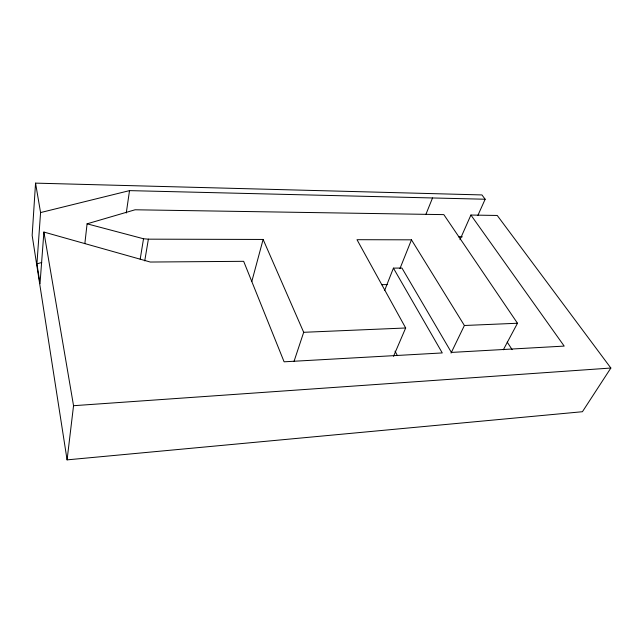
<?xml version="1.0" encoding="UTF-8"?>
<svg xmlns="http://www.w3.org/2000/svg" width="643" height="643" viewBox="0 0 643 643"><rect width="100%" height="100%" fill="white"/><g stroke="black" fill="none" stroke-linecap="round" stroke-linejoin="round"><path stroke-width="0.96" d="M477.91 215.349L485.152 199.234L481.953 194.933L35.55 183.134L32.15 235.394L67.081 459.866L582.429 411.721L610.85 368.037L497.24 215.461L470.909 215.043L459.978 239.702M470.909 215.043L564.192 346.095L451.386 352.42L401.939 268.027L393.428 268.131L442.263 352.935L284.102 361.808L243.665 261.315L150.301 262.039L43.901 232.051L40.019 283.667L36.932 263.855L40.573 212.568L35.55 183.134M84.852 243.633L87.078 223.82L135.086 209.779L443.831 214.625L517.486 323.244L503.324 349.792M67.081 459.866L73.543 405.701L43.901 232.051M126.269 213.002L129.516 190.625L485.152 199.234M140.19 259.185L143.526 238.762L87.078 223.82M144.739 260.889L148.38 239.164L263.124 239.453L303.689 332.302L294.044 361.326M251.783 281.578L263.124 239.453M384.602 290.515L393.428 268.131M399.93 268.645L411.472 239.831L356.994 239.694L405.669 327.986L393.524 356.302M425.835 214.529L432.53 197.964M451.048 353.071L464.391 325.495L411.472 239.831M36.932 263.855L41.739 262.481M40.573 212.568L129.516 190.625M73.543 405.701L610.85 368.037M303.689 332.302L405.669 327.986M464.391 325.495L517.486 323.244M381.661 284.68L387.633 284.568M458.379 236.793L462.325 236.809M143.526 238.762L148.38 239.164M507.214 342.116L512.133 349.639M395.043 351.158L397.382 355.603"/></g></svg>
